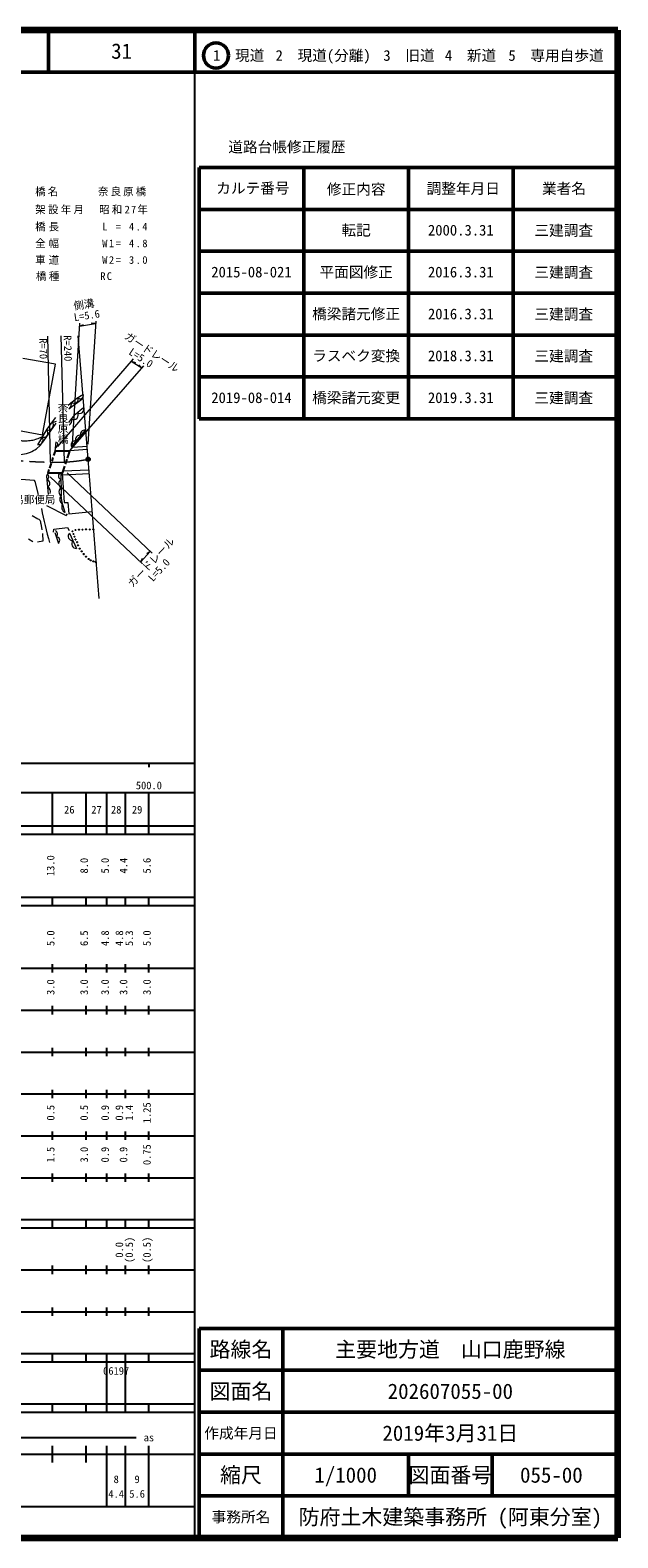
# Model space of a CAD drawing. Units: millimetres, scale not verified. Extents: x 40000 to 680000, y 20000 to 380000.
# Drawn here: x 539650 to 680000, y 20000 to 380000 of the extents above; entities that cross this region are included whole.
import ezdxf
from ezdxf.enums import TextEntityAlignment as Align

# ---------------------------------------------------------------- set-up
doc = ezdxf.new("R2010")
doc.units = ezdxf.units.MM
doc.header["$LTSCALE"] = 1000
doc.header["$PDMODE"] = 32
doc.header["$PDSIZE"] = 500
doc.linetypes.add('CHAIN', pattern=[18.5, 12, -1.5, 3.5, -1.5])
for name, color, linetype, lineweight in [('M-BGD', 7, 'Continuous', 13), ('M-BMK', 2, 'CHAIN', 13), ('M-BMK-SRVR', 3, 'Continuous', 13), ('M-STR-HTXT', 7, 'Continuous', 13), ('M-STR-STR1', 1, 'Continuous', 25), ('M-TTL', 2, 'Continuous', 140), ('M-TTL-BAND', 7, 'Continuous', 25), ('M-TTL-FRAM', 2, 'Continuous', 50), ('M-TTL-LINE', 7, 'Continuous', 50)]:
    doc.layers.add(name, color=color, linetype=linetype, lineweight=lineweight)
doc.layers.add('M-OTRS', color=6, linetype='Continuous')
doc.layers.add('M-TTL-TXT', color=7, linetype='Continuous')
doc.styles.add('@ＭＳ ゴシック', font='')
doc.styles.add('ＭＳ ゴシック', font='')
doc.styles.get('@ＭＳ ゴシック').set_extended_font_data('@MS Gothic')
doc.styles.get('ＭＳ ゴシック').set_extended_font_data('MS Gothic')

msp = doc.modelspace()

# ---------------------------------------------------------------- linework, layer by layer
at = {"layer": 'M-BGD'}
for p, q in [((545721, 300235), (537869, 301595)), ((542613, 283350), (545721, 300235)), ((549666, 291266), (550760, 292107)), ((550760, 292107), (551839, 292780)), ((551040, 291210), (552334, 292115)), ((551839, 292780), (552281, 293040)), ((548699, 290495), (549666, 291266)), ((548923, 289597), (549918, 290369)), ((549587, 287252), (550456, 288275)), ((549918, 290369), (551040, 291210)), ((550456, 288275), (551592, 289270)), ((551592, 289270), (552419, 289901)), ((533231, 285113), (542613, 283350)), ((541453, 281019), (543738, 284735)), ((542943, 281917), (545873, 286193)), ((543738, 284735), (544748, 286193)), ((544748, 286193), (545799, 287525)), ((548872, 286354), (549587, 287252)), ((549529, 280600), (552935, 284595)), ((541131, 280049), (542003, 280809)), ((542003, 280809), (542943, 281917)), ((545591, 279438), (545857, 281703)), ((549068, 279494), (552975, 284087)), ((549157, 279599), (553302, 279989)), ((549763, 280311), (549529, 280600)), ((549854, 280418), (553251, 280635)), ((543857, 274195), (543579, 273504)), ((546993, 274245), (547093, 268814)), ((547334, 274251), (547744, 267224)), ((547358, 273850), (553770, 274131)), ((547502, 274760), (553700, 275000)), ((543579, 273504), (543967, 269150)), ((543534, 266479), (548273, 264138)), ((547305, 267180), (547093, 268814)), ((548034, 264797), (547305, 267180)), ((547744, 267224), (548627, 267203)), ((548627, 267203), (548901, 264490)), ((540115, 264132), (541470, 263285)), ((548273, 264138), (548567, 264545)), ((548901, 264490), (554494, 265062)), ((542232, 262185), (542401, 260661)), ((545199, 260093), (545268, 260853)), ((545268, 260853), (548576, 261214)), ((545518, 260089), (546458, 257454)), ((548576, 261214), (548950, 260541)), ((549009, 259865), (550706, 256234)), ((539268, 258544), (540284, 257867))]:
    msp.add_line(p, q, dxfattribs=at)
for points in [[(541639, 269127), (540877, 272260), (540708, 272429), (537406, 272683), (534019, 272599), (530802, 268873)], [(542570, 259814), (542655, 257951), (541385, 257782)]]:
    msp.add_lwpolyline(points, dxfattribs=at)
at = {"layer": 'M-BGD', "lineweight": 25}
for centre in [(549760, 260359), (550000, 259698), (550477, 260653), (551314, 260700), (552151, 260747), (552988, 260794), (553914, 260770), (554731, 260819), (550240, 259038), (550480, 258378), (550867, 257745), (551074, 257011), (551477, 256179), (551958, 255532), (552440, 254885), (552998, 254304), (553595, 253701), (554129, 253387), (554722, 253182), (555315, 252977)]:
    msp.add_circle(centre, 50, dxfattribs=at)
at = {"layer": 'M-BGD'}
for centre, radius, start, end in [((550136, 291917), 993, 231.13491, 22.16348), ((551643, 292708), 720, 215.32555, 27.47107), ((547924, 290963), 1599, 312.85451, 6.49054), ((550085, 288050), 1054, 237.32837, 37.1419), ((551532, 289381), 923, 228.87045, 29.59661), ((542871, 283823), 1045, 252.87068, 43.93844), ((543919, 285809), 1295, 256.81703, 33.12425), ((545343, 287759), 1288, 254.71356, 298.50006), ((548228, 286784), 1342, 305.39563, 16.40779), ((552630, 283550), 934, 78.0769, 201.02842), ((541544, 282207), 1191, 265.60579, 31.20333), ((544954, 281215), 1278, 304.38456, 13.38182), ((550343, 280996), 905, 73.146, 205.95933), ((551452, 282308), 957, 71.34131, 207.76401), ((536279, 288751), 10112, 268.1003, 289.78928), ((537415, 284912), 6120, 291.95054, 307.38507), ((543427, 273362), 680, 289.0322, 60.64349), ((547300, 273548), 908, 130.21546, 252.17858), ((543416, 271801), 947, 294.37919, 75.80172), ((543253, 269818), 1250, 338.50461, 63.64293), ((547590, 271712), 1125, 120.33208, 241.77354), ((547613, 269777), 1095, 120.45761, 241.64801), ((547815, 267956), 1121, 130.09474, 247.40883), ((548684, 266157), 1508, 149.55617, 244.45973), ((541206, 262361), 992, 352.25892, 77.13138), ((608135, 277245), 66768, 189.88464, 197.06167), ((545129, 259672), 1020, 319.43271, 53.00192), ((549788, 259168), 1045, 138.1948, 271.88742), ((545903, 258182), 826, 309.26391, 89.96649), ((550708, 257386), 1152, 140.21721, 269.86501)]:
    msp.add_arc(centre, radius, start, end, dxfattribs=at)
msp.add_open_spline([(526332, 281557), (526943, 281697), (527101, 281734), (527592, 281855), (528159, 281994), (528475, 282081), (529041, 282228), (529651, 282388), (529986, 282502), (530601, 282640), (531109, 282753), (531394, 282826), (531910, 282892), (532204, 282930), (532371, 282941), (532667, 282939), (533067, 282936), (533290, 282903), (533686, 282845), (534152, 282777), (534411, 282726), (534873, 282630), (535696, 282459), (536141, 282285), (536966, 282126), (537398, 282042), (537639, 281971), (538079, 281948), (538535, 281924), (538793, 281941), (539247, 281985), (539792, 282038), (540099, 282079), (540630, 282210), (541141, 282335), (541416, 282449), (541901, 282649), (542203, 282773), (542307, 282817), (542664, 282988)], degree=3, knots=[0, 0, 0, 0, 1, 1, 1, 2, 2, 2, 3, 3, 3, 4, 4, 4, 5, 5, 5, 6, 6, 6, 7, 7, 7, 8, 8, 8, 9, 9, 9, 10, 10, 10, 11, 11, 11, 12, 12, 12, 13, 13, 13, 13], dxfattribs=at)
at = {"layer": 'M-BMK'}
for centre, radius, start, end in [((545436, 365148), 88299, 257.36492, 269.37701), ((545831, 317752), 40921, 268.10193, 280.79689)]:
    msp.add_arc(centre, radius, start, end, dxfattribs=at)
at = {"layer": 'M-BMK-SRVR'}
for p, q in [((553496, 277556), (551143, 307042)), ((556151, 244299), (553496, 277556))]:
    msp.add_line(p, q, dxfattribs=at)
msp.add_circle((553496, 277556), 500, dxfattribs=at)
msp.add_point((553496, 277556), dxfattribs=at)
at = {"layer": 'M-OTRS'}
msp.add_point((553496, 277556), dxfattribs=at)
at = {"layer": 'M-STR-HTXT'}
for p, q in [((551448, 310050), (549651, 281217)), ((551404, 309333), (555262, 309918)), ((551404, 309333), (552355, 309730)), ((555301, 310538), (553449, 281177)), ((555262, 309918), (554236, 310015)), ((544475, 276854), (543837, 306969)), ((547883, 276883), (547049, 306994)), ((564272, 301542), (546175, 280555)), ((566702, 299819), (549167, 279760)), ((563802, 300997), (566293, 299352)), ((563802, 300997), (564774, 300655)), ((566293, 299352), (565596, 300111)), ((568790, 255111), (548523, 274310)), ((566449, 252582), (544418, 273340)), ((565997, 253008), (568339, 255539)), ((565997, 253008), (566493, 253911)), ((568339, 255539), (567477, 254975))]:
    msp.add_line(p, q, dxfattribs=at)
at = {"layer": 'M-STR-STR1'}
for p, q in [((545090, 277924), (544810, 277076)), ((545591, 279438), (545250, 278408)), ((549068, 279494), (545591, 279438)), ((548419, 277533), (548032, 276363)), ((549068, 279494), (548513, 277817)), ((544147, 275072), (543857, 274195)), ((547334, 274251), (543857, 274195)), ((544647, 276584), (544259, 275410)), ((547881, 275903), (547334, 274251))]:
    msp.add_line(p, q, dxfattribs=at)
at = {"layer": 'M-TTL'}
for p, q in [((680000, 380000), (40000, 380000)), ((680000, 20000), (680000, 380000)), ((40000, 20000), (680000, 20000))]:
    msp.add_line(p, q, dxfattribs=at)
at = {"layer": 'M-TTL-BAND'}
for p, q in [((579000, 20000), (579000, 370000)), ((40000, 205000), (579000, 205000)), ((568000, 205000), (568000, 204000)), ((68000, 198000), (579000, 198000)), ((545000, 188000), (545000, 198000)), ((553000, 188000), (553000, 198000)), ((558000, 188000), (558000, 198000)), ((562400, 188000), (562400, 198000)), ((568000, 188000), (568000, 198000)), ((40000, 190000), (579000, 190000)), ((40000, 188000), (579000, 188000)), ((40000, 173000), (579000, 173000)), ((545000, 171000), (545000, 173000)), ((553000, 171000), (553000, 173000)), ((558000, 171000), (558000, 173000)), ((562400, 171000), (562400, 173000)), ((568000, 171000), (568000, 173000)), ((40000, 171000), (579000, 171000)), ((40000, 156000), (579000, 156000)), ((545000, 155000), (545000, 157000)), ((553000, 155000), (553000, 157000)), ((558000, 155000), (558000, 157000)), ((562400, 155000), (562400, 157000)), ((568000, 155000), (568000, 157000)), ((46000, 146000), (579000, 146000)), ((545000, 145000), (545000, 147000)), ((553000, 145000), (553000, 147000)), ((558000, 145000), (558000, 147000)), ((562400, 145000), (562400, 147000)), ((568000, 145000), (568000, 147000)), ((545000, 135000), (545000, 137000)), ((553000, 135000), (553000, 137000)), ((558000, 135000), (558000, 137000)), ((562400, 135000), (562400, 137000)), ((568000, 135000), (568000, 137000)), ((52000, 136000), (579000, 136000)), ((46000, 126000), (579000, 126000)), ((545000, 125000), (545000, 127000)), ((553000, 125000), (553000, 127000)), ((558000, 125000), (558000, 127000)), ((562400, 125000), (562400, 127000)), ((568000, 125000), (568000, 127000)), ((52000, 116000), (579000, 116000)), ((545000, 115000), (545000, 117000)), ((553000, 115000), (553000, 117000)), ((558000, 115000), (558000, 117000)), ((562400, 115000), (562400, 117000)), ((568000, 115000), (568000, 117000)), ((46000, 106000), (579000, 106000)), ((545000, 105000), (545000, 107000)), ((553000, 105000), (553000, 107000)), ((558000, 105000), (558000, 107000)), ((562400, 105000), (562400, 107000)), ((568000, 105000), (568000, 107000)), ((40000, 96000), (579000, 96000)), ((40000, 94000), (579000, 94000)), ((545000, 94000), (545000, 96000)), ((553000, 94000), (553000, 96000)), ((558000, 94000), (558000, 96000)), ((562400, 94000), (562400, 96000)), ((568000, 94000), (568000, 96000)), ((49000, 84000), (579000, 84000)), ((545000, 83000), (545000, 85000)), ((553000, 83000), (553000, 85000)), ((558000, 83000), (558000, 85000)), ((562400, 83000), (562400, 85000)), ((568000, 83000), (568000, 85000)), ((40000, 74000), (579000, 74000)), ((545000, 73000), (545000, 75000)), ((553000, 73000), (553000, 75000)), ((558000, 73000), (558000, 75000)), ((562400, 73000), (562400, 75000)), ((568000, 73000), (568000, 75000)), ((40000, 64000), (579000, 64000)), ((40000, 62000), (579000, 62000)), ((545000, 62000), (545000, 64000)), ((553000, 62000), (553000, 64000)), ((558000, 62000), (558000, 64000)), ((558000, 52000), (558000, 62000)), ((562400, 62000), (562400, 64000)), ((562400, 52000), (562400, 62000)), ((568000, 62000), (568000, 64000)), ((40000, 52000), (579000, 52000)), ((545000, 50000), (545000, 52000)), ((553000, 50000), (553000, 52000)), ((558000, 50000), (558000, 52000)), ((562400, 50000), (562400, 52000)), ((568000, 50000), (568000, 52000)), ((40000, 50000), (579000, 50000)), ((71000, 44000), (565000, 44000)), ((40000, 40000), (579000, 40000)), ((545000, 38000), (545000, 42000)), ((553000, 38000), (553000, 42000)), ((558000, 27500), (558000, 42000)), ((562400, 27500), (562400, 42000)), ((568000, 27500), (568000, 42000)), ((68000, 27500), (579000, 27500))]:
    msp.add_line(p, q, dxfattribs=at)
at = {"layer": 'M-TTL-FRAM'}
for p, q in [((580000, 347197), (580000, 287197)), ((580000, 347197), (680000, 347197)), ((580000, 287197), (680000, 287197)), ((680000, 70000), (580000, 70000)), ((580000, 70000), (580000, 20000))]:
    msp.add_line(p, q, dxfattribs=at)
at = {"layer": 'M-TTL-LINE'}
for p, q in [((543997, 380000), (543997, 370000)), ((579000, 380000), (579000, 370000)), ((40000, 370000), (680000, 370000)), ((605000, 347197), (605000, 287197)), ((630000, 347197), (630000, 287197)), ((655000, 347197), (655000, 287197)), ((580000, 337197), (680000, 337197)), ((580000, 327197), (680000, 327197)), ((580000, 317197), (680000, 317197)), ((580000, 307197), (680000, 307197)), ((580000, 297197), (680000, 297197)), ((600000, 70000), (600000, 20000)), ((680000, 60000), (580000, 60000)), ((680000, 50000), (580000, 50000)), ((680000, 40000), (580000, 40000)), ((630000, 40000), (630000, 30000)), ((650000, 40000), (650000, 30000)), ((680000, 30000), (580000, 30000))]:
    msp.add_line(p, q, dxfattribs=at)
msp.add_circle((584031, 373958), 3000, dxfattribs=at)

# ---------------------------------------------------------------- texts
at = {"layer": 'M-BGD', "style": '@ＭＳ ゴシック'}
msp.add_text('奈良原橋', height=1833, rotation=270, dxfattribs=at).set_placement((545990, 291071), align=Align.BOTTOM_LEFT)
at = {"layer": 'M-BGD', "style": 'ＭＳ ゴシック'}
msp.add_text('周防三谷簡易郵便局', height=1833, dxfattribs=at).set_placement((523166, 266434), align=Align.BOTTOM_LEFT)
at = {"layer": 'M-STR-HTXT', "style": 'ＭＳ ゴシック'}
for s, rotation, p in [('側溝', 8.616, (550222, 312656)), ('L=5.6', 8.616, (550321, 309965)), ('ガードレール', 326.543, (561711, 306006)), ('L=5.0', 326.543, (562728, 302263)), ('ガードレール', 47.217, (564519, 246438)), ('L=5.0', 47.217, (569372, 247813))]:
    msp.add_text(s, height=1833, rotation=rotation, dxfattribs=at).set_placement(p, align=Align.BOTTOM_LEFT)
for s, rotation, p in [('R=70', 271.214, (541335, 303913)), ('R=240', 271.587, (547198, 303994))]:
    msp.add_text(s, height=1833, rotation=rotation, dxfattribs=at).set_placement(p, align=Align.BOTTOM_CENTER)
at = {"layer": 'M-STR-HTXT', "char_height": 1833, "attachment_point": 7, "style": 'ＭＳ ゴシック'}
for s, insert in [('\\T1.2;橋名\u3000\u3000\u3000奈良原橋', (540855, 340346)), ('\\T1.22;架設年月\u3000昭和27年', (540855, 336050)), ('\\T1.28;橋長\u3000\u3000\u3000L\\~=\\~4.4', (540855, 331952)), ('\\T1.28;全幅\u3000\u3000\u3000W1=\\~4.8', (540855, 327972)), ('\\T1.28;車道\u3000\u3000\u3000W2=\\~3.0', (540855, 323992)), ('\\T1.23;橋種\u3000\u3000\u3000RC', (541033, 320137))]:
    msp.add_mtext(s, dxfattribs=dict(at, insert=insert))
at = {"layer": 'M-TTL-BAND', "style": 'ＭＳ ゴシック'}
for s, p in [('500.0', (568000, 198195)), ('26', (549000, 192405)), ('27', (555500, 192405)), ('28', (560200, 192405)), ('29', (565200, 192405)), ('as', (568000, 42500)), ('8', (560200, 32523)), ('9', (565200, 32523)), ('4.4', (560200, 29033)), ('5.6', (565200, 29033))]:
    msp.add_text(s, height=1833, dxfattribs=at).set_placement(p, align=Align.BOTTOM_CENTER)
for s, p in [('13.0', (546000, 180500)), ('8.0', (554000, 180500)), ('5.0', (559000, 180500)), ('4.4', (563400, 180500)), ('5.6', (569000, 180500)), ('5.0', (546000, 163174)), ('6.5', (554000, 163174)), ('4.8', (559000, 163174)), ('4.8', (562400, 163174)), ('5.3', (564770, 163174)), ('5.0', (569000, 163174)), ('3.0', (546000, 151500)), ('3.0', (554000, 151500)), ('3.0', (559000, 151500)), ('3.0', (563400, 151500)), ('3.0', (569000, 151500)), ('0.5', (546000, 121500)), ('0.5', (554000, 121500)), ('0.9', (559000, 121500)), ('0.9', (562400, 121500)), ('1.4', (564770, 121500)), ('1.25', (569000, 121500)), ('1.5', (546000, 111500)), ('3.0', (554000, 111500)), ('0.9', (559000, 111500)), ('0.9', (563400, 111500)), ('0.75', (569000, 111500)), ('0.0', (562400, 88764)), ('(0.5)', (564770, 88764)), ('(0.5)', (569000, 88764))]:
    msp.add_text(s, height=1833, rotation=90, dxfattribs=at).set_placement(p, align=Align.BOTTOM_CENTER)
msp.add_text('06197', height=1833, dxfattribs=at).set_placement((557075, 58405), align=Align.BOTTOM_LEFT)
at = {"layer": 'M-TTL-TXT', "style": 'ＭＳ ゴシック'}
for s, height, p in [('31', 3666, (561497, 375000)), ('1\u3000現道', 2566, (589448, 373958)), ('2\u3000現道(分離)', 2566, (609619, 373958)), ('3\u3000旧道', 2566, (630121, 373958)), ('4\u3000新道', 2566, (644824, 373958)), ('5\u3000専用自歩道', 2566, (665228, 373958)), ('道路台帳修正履歴', 2566, (600968, 352113)), ('カルテ番号', 2566, (592839, 342277)), ('修正内容', 2566, (617509, 342023)), ('調整年月日', 2566, (643089, 342197)), ('業者名', 2566, (667134, 342197)), ('転記', 2566, (617500, 332245)), ('2000.3.31', 2566, (642500, 332245)), ('三建調査', 2566, (667077, 332189)), ('2015-08-021', 2566, (592500, 322245)), ('平面図修正', 2566, (617500, 322245)), ('2016.3.31', 2566, (642500, 322245)), ('三建調査', 2566, (667077, 322189)), ('橋梁諸元修正', 2566, (617500, 312245)), ('2016.3.31', 2566, (642500, 312245)), ('三建調査', 2566, (667077, 312189)), ('ラスベク変換', 2566, (617500, 302245)), ('2018.3.31', 2566, (642500, 302245)), ('三建調査', 2566, (667077, 302189)), ('2019-08-014', 2566, (592500, 292245)), ('橋梁諸元変更', 2566, (617500, 292245)), ('2019.3.31', 2566, (642500, 292245)), ('三建調査', 2566, (667077, 292189)), ('路線名', 3666, (590000, 65000)), ('路線名', 3666, (590000, 65000)), ('主要地方道\u3000山口鹿野線', 3666, (640000, 65000)), ('図面名', 3666, (590000, 55000)), ('図面名', 3666, (590000, 55000)), ('202607055-00', 3666, (640000, 55000)), ('2019年3月31日', 3666, (640000, 45000)), ('作成年月日', 2566, (590000, 45000)), ('作成年月日', 2566, (590000, 45000)), ('縮尺', 3666, (590000, 35000)), ('縮尺', 3666, (590000, 35000)), ('1/1000', 3666, (615000, 35000)), ('図面番号', 3666, (640000, 35000)), ('図面番号', 3666, (640000, 35000)), ('055-00', 3666, (664125, 35000)), ('事務所名', 2566, (590000, 25000)), ('事務所名', 2566, (590000, 25000)), ('防府土木建築事務所 (阿東分室)', 3666, (640000, 25000))]:
    msp.add_text(s, height=height, dxfattribs=at).set_placement(p, align=Align.MIDDLE_CENTER)

doc.saveas('drawing.dxf')
